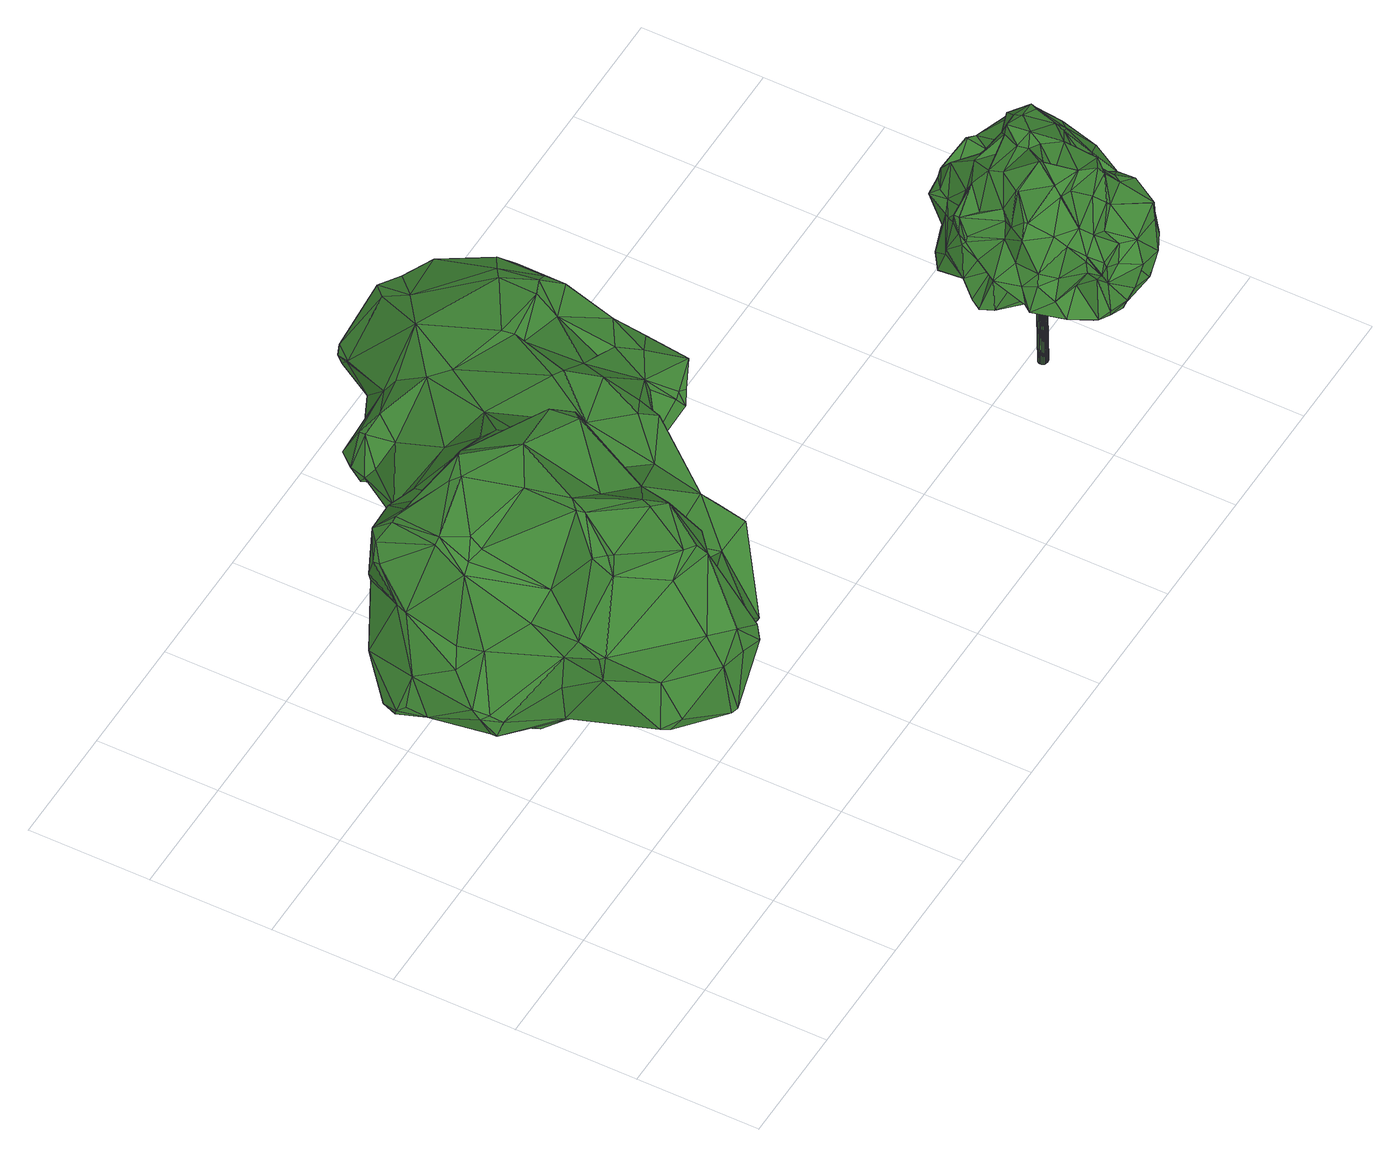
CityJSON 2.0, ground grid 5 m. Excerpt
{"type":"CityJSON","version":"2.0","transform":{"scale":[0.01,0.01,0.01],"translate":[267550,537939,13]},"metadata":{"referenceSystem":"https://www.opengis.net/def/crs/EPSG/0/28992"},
"CityObjects":{
"tree1":{"type":"SolitaryVegetationObject","attributes":{"gtid":204,"crown_width_m":18.27,"crown_median_z":22.42,"crown_r50_m":0.449,"crown_porosity":0.833,"trunk_H_m":8.9,"trunk_DBH_m":1.13,"trunk_radius_m":0.564,"trunk_base_height_m":13.52,"original_gtid":"204"},"geometry":[{"type":"Solid","lod":"3","boundaries":[[[[0,1,2]],[[3,4,5]],[[6,7,8]],[[9,10,11]],[[12,13,14]],[[15,16,17]],[[1,18,2]],[[19,1,20]],[[21,22,23]],[[24,25,26]],[[27,28,29]],[[11,10,30]],[[31,32,33]],[[34,35,36]],[[37,38,39]],[[39,38,40]],[[41,42,43]],[[18,1,19]],[[44,45,46]],[[47,48,49]],[[50,20,0]],[[50,51,20]],[[52,44,53]],[[54,55,53]],[[52,53,55]],[[52,55,0]],[[0,55,54]],[[34,56,15]],[[41,57,58]],[[36,35,59]],[[60,28,61]],[[62,63,64]],[[65,66,67]],[[68,69,70]],[[7,71,72]],[[21,14,22]],[[73,74,58]],[[73,58,57]],[[75,66,76]],[[73,77,56]],[[78,79,80]],[[6,81,7]],[[14,13,22]],[[82,83,84]],[[85,59,35]],[[86,65,67]],[[51,87,20]],[[82,20,87]],[[52,88,89]],[[0,54,50]],[[90,91,92]],[[93,94,95]],[[96,45,89]],[[44,89,45]],[[88,18,97]],[[16,56,98]],[[54,53,46]],[[99,100,101]],[[100,99,49]],[[96,89,102]],[[89,44,52]],[[46,53,44]],[[103,104,39]],[[105,106,82]],[[46,45,93]],[[107,108,109]],[[108,110,109]],[[93,45,96]],[[111,112,98]],[[89,88,102]],[[88,113,102]],[[1,0,20]],[[114,115,116]],[[117,116,115]],[[30,118,119]],[[77,120,98]],[[121,42,122]],[[123,12,124]],[[125,64,126]],[[75,67,66]],[[127,67,75]],[[21,67,127]],[[128,129,130]],[[131,129,128]],[[132,25,24]],[[133,25,132]],[[127,14,21]],[[3,117,4]],[[99,134,49]],[[63,135,136]],[[63,62,135]],[[11,137,9]],[[36,56,34]],[[138,31,139]],[[12,14,140]],[[63,141,64]],[[142,143,144]],[[145,11,111]],[[146,145,111]],[[47,147,139]],[[148,133,149]],[[150,151,152]],[[23,153,21]],[[65,76,66]],[[90,154,155]],[[75,76,31]],[[156,157,158]],[[75,31,138]],[[75,138,127]],[[12,157,13]],[[140,124,12]],[[100,49,48]],[[159,81,6]],[[160,161,162]],[[160,162,138]],[[51,163,87]],[[164,165,166]],[[23,22,13]],[[40,167,168]],[[99,169,134]],[[74,36,59]],[[111,119,170]],[[171,80,172]],[[122,173,85]],[[174,175,176]],[[85,173,41]],[[145,137,11]],[[177,178,179]],[[180,181,182]],[[161,124,140]],[[161,123,124]],[[121,100,48]],[[110,183,184]],[[72,8,7]],[[143,185,114]],[[186,175,187]],[[188,175,186]],[[157,123,158]],[[157,12,123]],[[188,176,175]],[[149,133,189]],[[149,189,69]],[[190,174,188]],[[174,176,188]],[[171,191,182]],[[192,193,155]],[[46,93,95]],[[35,194,85]],[[164,80,79]],[[0,195,52]],[[161,196,123]],[[197,198,142]],[[199,198,197]],[[200,87,163]],[[201,202,203]],[[204,205,206]],[[73,56,74]],[[118,207,208]],[[118,208,170]],[[58,74,59]],[[209,210,211]],[[198,143,142]],[[8,72,212]],[[213,214,149]],[[74,56,36]],[[181,180,78]],[[77,73,57]],[[17,215,159]],[[216,203,202]],[[186,202,188]],[[201,188,202]],[[136,41,43]],[[6,217,218]],[[136,43,139]],[[31,219,32]],[[194,121,122]],[[194,122,85]],[[149,220,148]],[[190,188,201]],[[19,84,221]],[[20,84,19]],[[21,153,67]],[[29,60,222]],[[29,28,60]],[[223,210,209]],[[184,224,71]],[[111,98,146]],[[29,94,103]],[[69,213,149]],[[33,141,63]],[[63,136,33]],[[100,212,101]],[[225,186,152]],[[226,141,219]],[[223,172,166]],[[223,209,172]],[[111,11,30]],[[222,60,94]],[[227,196,190]],[[28,228,61]],[[229,230,231]],[[105,200,232]],[[69,189,233]],[[19,97,18]],[[102,113,234]],[[235,236,237]],[[238,154,239]],[[51,240,163]],[[204,95,94]],[[204,94,60]],[[199,241,198]],[[9,115,114]],[[145,146,242]],[[58,59,85]],[[58,85,41]],[[138,162,127]],[[8,212,243]],[[100,121,212]],[[137,117,9]],[[141,32,219]],[[76,65,226]],[[244,160,47]],[[91,193,245]],[[29,103,27]],[[81,71,7]],[[102,199,96]],[[221,246,19]],[[97,19,246]],[[187,151,150]],[[4,86,247]],[[5,247,86]],[[51,206,248]],[[50,206,51]],[[106,105,249]],[[83,106,192]],[[170,119,118]],[[28,167,250]],[[28,250,228]],[[169,99,184]],[[48,42,121]],[[50,54,206]],[[134,244,49]],[[251,232,200]],[[252,253,211]],[[196,134,169]],[[196,161,134]],[[227,158,254]],[[238,83,192]],[[143,114,144]],[[80,182,78]],[[182,181,78]],[[171,255,191]],[[40,38,167]],[[207,256,113]],[[104,103,94]],[[139,31,33]],[[33,136,139]],[[33,32,141]],[[155,193,90]],[[91,90,193]],[[5,4,247]],[[125,126,117]],[[125,117,137]],[[65,117,126]],[[190,196,174]],[[234,113,256]],[[15,217,34]],[[49,244,47]],[[81,109,71]],[[171,172,257]],[[82,84,20]],[[48,47,42]],[[72,71,224]],[[88,97,113]],[[218,17,159]],[[15,17,218]],[[258,178,259]],[[41,260,57]],[[255,261,191]],[[212,72,224]],[[212,224,101]],[[6,35,217]],[[34,217,35]],[[96,197,93]],[[94,93,197]],[[43,42,47]],[[43,47,139]],[[262,68,70]],[[196,169,174]],[[260,263,57]],[[142,264,197]],[[186,187,150]],[[140,162,161]],[[155,238,192]],[[39,40,27]],[[204,46,95]],[[46,204,54]],[[206,54,204]],[[265,266,262]],[[71,109,110]],[[222,94,29]],[[104,197,264]],[[104,94,197]],[[113,267,207]],[[239,207,267]],[[133,268,26]],[[148,268,133]],[[233,156,227]],[[262,233,227]],[[269,17,16]],[[56,77,98]],[[245,215,92]],[[35,6,194]],[[26,268,5]],[[186,225,202]],[[101,184,99]],[[257,270,271]],[[185,256,118]],[[262,266,272]],[[201,203,190]],[[262,272,271]],[[150,152,186]],[[238,267,113]],[[239,267,238]],[[182,191,261]],[[39,142,144]],[[118,256,207]],[[154,238,155]],[[142,104,264]],[[39,104,142]],[[273,252,230]],[[84,83,274]],[[190,203,265]],[[190,265,227]],[[27,168,28]],[[167,28,168]],[[105,82,87]],[[260,135,263]],[[271,272,275]],[[271,275,257]],[[248,206,205]],[[248,205,61]],[[184,71,110]],[[27,103,39]],[[40,168,27]],[[220,149,273]],[[273,149,214]],[[273,276,220]],[[273,230,276]],[[276,148,220]],[[202,225,216]],[[213,273,214]],[[213,253,273]],[[211,277,209]],[[278,151,108]],[[268,276,3]],[[3,279,268]],[[268,148,276]],[[65,86,4]],[[145,242,62]],[[64,145,62]],[[123,254,158]],[[279,5,268]],[[3,5,279]],[[229,231,144]],[[280,281,223]],[[251,281,280]],[[208,128,130]],[[208,130,282]],[[114,229,144]],[[60,205,204]],[[184,101,224]],[[271,277,283]],[[82,106,83]],[[42,41,173]],[[211,210,250]],[[179,278,284]],[[211,167,38]],[[272,266,225]],[[126,64,141]],[[140,14,162]],[[77,57,120]],[[107,284,278]],[[111,30,119]],[[193,258,259]],[[285,232,251]],[[193,259,245]],[[246,221,274]],[[221,84,274]],[[156,158,227]],[[30,114,118]],[[185,118,114]],[[30,10,114]],[[9,114,10]],[[276,116,117]],[[253,277,211]],[[213,277,253]],[[252,39,231]],[[252,231,230]],[[179,178,236]],[[113,246,238]],[[13,157,24]],[[13,24,23]],[[83,238,274]],[[69,68,213]],[[39,144,231]],[[211,250,167]],[[42,173,122]],[[242,146,120]],[[88,195,18]],[[280,223,165]],[[280,165,251]],[[136,260,41]],[[135,260,136]],[[145,64,125]],[[145,125,137]],[[126,141,226]],[[126,226,65]],[[14,127,162]],[[47,160,147]],[[278,272,151]],[[261,255,179]],[[278,179,255]],[[193,249,258]],[[98,112,16]],[[282,16,112]],[[285,258,249]],[[9,117,115]],[[233,70,69]],[[262,70,233]],[[139,147,138]],[[138,147,160]],[[134,160,244]],[[161,160,134]],[[37,39,252]],[[278,275,272]],[[255,275,278]],[[80,171,182]],[[60,61,205]],[[248,240,51]],[[250,210,281]],[[250,281,228]],[[131,92,129]],[[223,281,210]],[[234,199,102]],[[2,195,0]],[[16,130,269]],[[98,120,146]],[[52,195,88]],[[242,120,57]],[[233,132,156]],[[157,156,132]],[[189,133,132]],[[189,132,233]],[[113,97,246]],[[285,180,236]],[[255,171,257]],[[24,26,23]],[[199,234,241]],[[37,211,38]],[[153,23,26]],[[5,153,26]],[[26,25,133]],[[132,24,157]],[[130,92,215]],[[90,131,154]],[[284,177,179]],[[164,172,80]],[[283,213,68]],[[165,223,166]],[[239,154,131]],[[180,285,78]],[[246,274,238]],[[239,131,128]],[[6,218,159]],[[212,121,194]],[[212,194,243]],[[245,92,91]],[[239,128,207]],[[207,128,208]],[[18,195,2]],[[170,208,282]],[[130,129,92]],[[197,96,199]],[[172,164,166]],[[180,182,236]],[[236,182,261]],[[236,261,179]],[[62,263,135]],[[242,57,263]],[[242,263,62]],[[16,15,56]],[[218,217,15]],[[159,215,286]],[[177,286,215]],[[177,215,245]],[[259,177,245]],[[284,107,286]],[[284,286,177]],[[65,4,117]],[[67,153,5]],[[67,5,86]],[[3,276,117]],[[271,270,277]],[[281,287,228]],[[251,287,281]],[[105,87,200]],[[287,61,228]],[[200,287,251]],[[163,287,200]],[[90,92,131]],[[282,130,16]],[[285,165,78]],[[78,165,79]],[[79,165,164]],[[251,165,285]],[[282,112,170]],[[111,170,112]],[[272,225,152]],[[272,152,151]],[[276,230,116]],[[253,252,273]],[[229,116,230]],[[114,116,229]],[[196,227,254]],[[123,196,254]],[[8,194,6]],[[243,194,8]],[[37,252,211]],[[287,240,61]],[[61,240,248]],[[163,240,287]],[[257,275,255]],[[283,277,213]],[[216,265,203]],[[262,227,265]],[[265,216,266]],[[225,266,216]],[[159,286,81]],[[286,109,81]],[[107,109,286]],[[169,183,174]],[[184,183,169]],[[269,215,17]],[[130,215,269]],[[198,241,143]],[[235,258,285]],[[235,285,236]],[[76,226,219]],[[31,76,219]],[[259,178,177]],[[236,178,258]],[[278,108,107]],[[172,270,257]],[[235,237,258]],[[236,258,237]],[[232,249,105]],[[192,249,193]],[[285,249,232]],[[192,106,249]],[[172,209,270]],[[262,271,68]],[[271,283,68]],[[209,277,270]],[[110,108,183]],[[174,108,175]],[[174,183,108]],[[151,187,108]],[[187,175,108]],[[256,241,234]],[[256,185,241]],[[143,241,185]],[[288,289,290]],[[288,290,291]],[[291,290,292]],[[291,292,293]],[[290,289,294]],[[290,294,292]],[[292,294,295]],[[292,295,293]],[[294,289,296]],[[294,296,295]],[[295,296,297]],[[295,297,293]],[[296,289,298]],[[296,298,297]],[[297,298,299]],[[297,299,293]],[[298,289,300]],[[298,300,299]],[[299,300,301]],[[299,301,293]],[[300,289,302]],[[300,302,301]],[[301,302,303]],[[301,303,293]],[[302,289,304]],[[302,304,303]],[[303,304,305]],[[303,305,293]],[[304,289,306]],[[304,306,305]],[[305,306,307]],[[305,307,293]],[[306,289,308]],[[306,308,307]],[[307,308,309]],[[307,309,293]],[[308,289,310]],[[308,310,309]],[[309,310,311]],[[309,311,293]],[[310,289,312]],[[310,312,311]],[[311,312,313]],[[311,313,293]],[[312,289,314]],[[312,314,313]],[[313,314,315]],[[313,315,293]],[[314,289,316]],[[314,316,315]],[[315,316,317]],[[315,317,293]],[[316,289,318]],[[316,318,317]],[[317,318,319]],[[317,319,293]],[[318,289,320]],[[318,320,319]],[[319,320,321]],[[319,321,293]],[[320,289,322]],[[320,322,321]],[[321,322,323]],[[321,323,293]],[[322,289,324]],[[322,324,323]],[[323,324,325]],[[323,325,293]],[[324,289,326]],[[324,326,325]],[[325,326,327]],[[325,327,293]],[[326,289,328]],[[326,328,327]],[[327,328,329]],[[327,329,293]],[[328,289,330]],[[328,330,329]],[[329,330,331]],[[329,331,293]],[[330,289,332]],[[330,332,331]],[[331,332,333]],[[331,333,293]],[[332,289,334]],[[332,334,333]],[[333,334,335]],[[333,335,293]],[[334,289,336]],[[334,336,335]],[[335,336,337]],[[335,337,293]],[[336,289,288]],[[336,288,337]],[[337,288,291]],[[337,291,293]]]]}]},
"tree2":{"type":"SolitaryVegetationObject","attributes":{"gtid":349,"crown_width_m":7.93,"crown_median_z":21.12,"crown_r50_m":0.278,"crown_porosity":0.896,"trunk_H_m":7.52,"trunk_DBH_m":0.4,"trunk_radius_m":0.2,"trunk_base_height_m":13.6,"original_gtid":"350"},"geometry":[{"type":"Solid","lod":"3","boundaries":[[[[338,339,340]],[[341,342,343]],[[344,345,346]],[[347,348,349]],[[350,351,352]],[[353,354,355]],[[356,357,358]],[[359,360,361]],[[362,363,364]],[[365,366,367]],[[365,368,366]],[[369,370,371]],[[371,372,369]],[[373,374,375]],[[338,376,377]],[[378,379,380]],[[381,382,383]],[[384,385,386]],[[381,370,369]],[[387,388,389]],[[390,339,391]],[[392,370,381]],[[371,370,392]],[[393,371,392]],[[394,342,341]],[[394,341,395]],[[396,397,398]],[[399,400,396]],[[400,399,401]],[[402,403,404]],[[405,406,407]],[[405,408,406]],[[340,409,376]],[[410,376,409]],[[365,390,368]],[[397,411,412]],[[413,343,364]],[[414,415,372]],[[366,361,367]],[[416,417,378]],[[418,342,419]],[[420,421,422]],[[420,423,421]],[[424,372,425]],[[415,425,372]],[[426,427,428]],[[383,382,429]],[[430,420,431]],[[430,431,432]],[[433,432,431]],[[434,435,436]],[[437,438,439]],[[379,440,380]],[[441,442,443]],[[369,444,381]],[[445,446,447]],[[448,426,428]],[[449,450,451]],[[452,453,454]],[[455,456,457]],[[458,456,455]],[[373,459,457]],[[460,459,373]],[[340,376,338]],[[461,462,463]],[[410,449,376]],[[351,428,352]],[[464,465,419]],[[466,425,415]],[[445,467,468]],[[399,398,469]],[[470,406,471]],[[411,472,454]],[[356,440,379]],[[473,474,475]],[[476,458,477]],[[398,397,478]],[[361,479,367]],[[413,364,480]],[[422,481,482]],[[422,482,420]],[[483,484,485]],[[486,487,461]],[[428,351,448]],[[390,391,368]],[[380,416,378]],[[488,382,489]],[[471,406,408]],[[467,407,406]],[[490,353,433]],[[393,491,492]],[[470,471,448]],[[493,494,495]],[[420,496,423]],[[497,498,499]],[[460,500,501]],[[502,501,500]],[[342,503,343]],[[428,427,504]],[[403,505,404]],[[371,393,492]],[[506,507,508]],[[501,502,479]],[[367,479,502]],[[509,376,510]],[[367,502,365]],[[382,381,498]],[[490,433,431]],[[369,424,444]],[[369,372,424]],[[511,512,343]],[[513,514,515]],[[448,485,470]],[[516,485,448]],[[517,435,377]],[[518,519,520]],[[521,472,522]],[[414,372,492]],[[371,492,372]],[[419,342,394]],[[523,355,354]],[[366,368,434]],[[524,525,416]],[[381,526,392]],[[527,479,528]],[[458,476,454]],[[412,478,397]],[[412,529,478]],[[345,344,421]],[[434,368,391]],[[344,346,530]],[[531,532,398]],[[533,447,473]],[[353,534,354]],[[509,377,376]],[[441,379,535]],[[378,535,379]],[[523,395,355]],[[433,355,395]],[[432,433,395]],[[357,356,441]],[[379,441,356]],[[433,353,355]],[[474,536,537]],[[538,482,481]],[[431,420,482]],[[492,491,529]],[[539,362,364]],[[377,509,517]],[[510,517,509]],[[412,514,529]],[[540,473,349]],[[436,366,434]],[[497,489,382]],[[432,395,541]],[[458,454,472]],[[395,523,394]],[[391,542,435]],[[413,543,343]],[[404,544,545]],[[404,545,402]],[[457,456,545]],[[511,503,506]],[[426,546,477]],[[400,522,472]],[[517,413,480]],[[414,492,529]],[[414,529,547]],[[408,548,549]],[[453,549,548]],[[498,497,382]],[[468,483,347]],[[391,435,434]],[[498,550,387]],[[388,424,537]],[[511,508,512]],[[551,505,462]],[[356,358,429]],[[469,357,401]],[[469,401,399]],[[416,525,417]],[[340,552,409]],[[548,515,453]],[[553,417,525]],[[360,348,483]],[[519,554,438]],[[437,519,438]],[[555,402,401]],[[386,486,556]],[[386,494,486]],[[557,440,356]],[[380,440,557]],[[557,416,380]],[[523,558,394]],[[523,354,558]],[[339,338,542]],[[445,466,559]],[[472,456,458]],[[424,560,537]],[[364,343,539]],[[561,465,562]],[[563,564,534]],[[423,496,451]],[[354,534,558]],[[538,563,565]],[[538,488,563]],[[564,558,534]],[[565,534,566]],[[565,563,534]],[[419,567,418]],[[418,567,568]],[[350,569,351]],[[350,527,569]],[[465,464,562]],[[570,571,540]],[[572,507,349]],[[573,561,562]],[[502,500,365]],[[551,373,457]],[[574,461,575]],[[544,404,551]],[[505,551,404]],[[533,475,424]],[[536,562,464]],[[382,488,576]],[[538,576,488]],[[570,567,465]],[[438,577,439]],[[551,457,544]],[[578,467,559]],[[445,559,467]],[[422,421,344]],[[579,557,576]],[[443,357,441]],[[429,358,383]],[[383,358,580]],[[349,507,540]],[[577,581,462]],[[418,503,342]],[[394,464,419]],[[366,436,480]],[[541,430,432]],[[563,489,499]],[[518,520,552]],[[582,515,514]],[[504,460,352]],[[350,352,460]],[[448,351,569]],[[361,366,363]],[[359,349,360]],[[366,480,363]],[[577,583,581]],[[373,581,583]],[[466,415,559]],[[528,479,360]],[[361,360,479]],[[362,361,363]],[[460,501,479]],[[480,364,363]],[[544,457,545]],[[365,518,390]],[[494,487,486]],[[519,365,554]],[[577,487,439]],[[386,584,495]],[[386,495,494]],[[482,538,565]],[[385,345,450]],[[385,450,585]],[[481,422,344]],[[571,474,473]],[[473,540,571]],[[497,499,489]],[[536,389,537]],[[517,543,413]],[[341,543,541]],[[468,467,484]],[[365,519,518]],[[576,429,382]],[[510,376,449]],[[437,520,519]],[[474,537,560]],[[478,491,393]],[[478,529,491]],[[586,479,350]],[[479,527,350]],[[543,341,343]],[[528,569,527]],[[343,503,511]],[[394,558,564]],[[409,495,584]],[[563,499,564]],[[388,537,389]],[[587,443,555]],[[587,357,443]],[[455,477,458]],[[465,567,419]],[[437,487,494]],[[439,487,437]],[[535,575,588]],[[425,466,533]],[[425,533,424]],[[408,405,548]],[[471,408,549]],[[453,452,549]],[[411,454,582]],[[453,582,454]],[[411,397,396]],[[472,411,396]],[[546,452,476]],[[493,495,520]],[[353,566,534]],[[464,564,499]],[[563,488,489]],[[524,589,481]],[[484,470,485]],[[358,590,580]],[[358,357,590]],[[587,555,401]],[[357,587,401]],[[396,400,472]],[[513,548,547]],[[341,541,395]],[[521,456,472]],[[468,446,445]],[[403,463,505]],[[444,424,591]],[[424,388,591]],[[436,435,480]],[[546,549,452]],[[578,559,592]],[[400,401,522]],[[396,398,399]],[[381,444,550]],[[381,550,498]],[[591,550,444]],[[571,570,474]],[[516,483,485]],[[520,495,552]],[[588,442,441]],[[455,459,504]],[[387,464,499]],[[389,464,387]],[[498,387,499]],[[564,464,394]],[[505,463,462]],[[588,461,463]],[[453,515,582]],[[593,510,594]],[[510,449,594]],[[359,572,349]],[[362,572,359]],[[595,568,507]],[[451,594,449]],[[593,594,451]],[[586,350,460]],[[586,460,479]],[[567,570,568]],[[568,570,540]],[[454,476,452]],[[361,596,359]],[[362,359,596]],[[362,596,361]],[[460,504,459]],[[578,407,467]],[[578,405,407]],[[377,542,338]],[[377,435,542]],[[579,589,557]],[[449,410,450]],[[585,450,410]],[[555,597,402]],[[557,356,429]],[[557,429,576]],[[533,466,447]],[[478,393,531]],[[392,531,393]],[[556,486,575]],[[574,575,486]],[[402,597,403]],[[373,551,581]],[[391,339,542]],[[595,507,506]],[[409,552,495]],[[375,374,554]],[[598,447,466]],[[445,447,598]],[[445,598,466]],[[450,423,451]],[[450,345,423]],[[557,589,416]],[[481,599,538]],[[518,552,339]],[[588,441,535]],[[410,409,585]],[[423,345,421]],[[524,416,589]],[[513,529,514]],[[535,417,575]],[[524,481,344]],[[576,538,599]],[[599,579,576]],[[600,553,525]],[[386,556,600]],[[599,589,579]],[[599,481,589]],[[409,584,585]],[[385,585,584]],[[386,385,584]],[[387,550,388]],[[591,388,550]],[[539,512,362]],[[473,446,347]],[[347,349,473]],[[554,365,375]],[[402,522,401]],[[347,446,468]],[[521,402,545]],[[473,447,446]],[[521,545,456]],[[570,465,561]],[[592,559,414]],[[556,575,417]],[[457,459,455]],[[593,517,510]],[[539,343,512]],[[480,435,517]],[[451,430,541]],[[430,496,420]],[[340,339,552]],[[451,496,430]],[[482,566,431]],[[565,566,482]],[[592,414,547]],[[582,514,411]],[[431,566,490]],[[490,566,353]],[[548,405,578]],[[592,547,578]],[[536,464,389]],[[548,578,547]],[[532,601,590]],[[568,540,507]],[[384,386,602]],[[602,386,600]],[[468,484,483]],[[560,475,474]],[[583,577,374]],[[583,374,373]],[[339,390,518]],[[406,484,467]],[[448,569,516]],[[543,517,593]],[[531,526,532]],[[398,532,469]],[[528,516,569]],[[462,581,551]],[[483,516,528]],[[483,528,360]],[[554,374,438]],[[347,483,348]],[[360,349,348]],[[424,475,560]],[[478,531,398]],[[392,526,531]],[[504,352,428]],[[556,417,553]],[[556,553,600]],[[535,378,417]],[[574,486,461]],[[471,603,448]],[[549,603,471]],[[448,603,426]],[[546,603,549]],[[426,603,546]],[[384,346,385]],[[513,547,529]],[[411,514,412]],[[604,381,383]],[[570,573,474]],[[561,573,570]],[[474,573,536]],[[521,522,402]],[[543,593,541]],[[593,451,541]],[[438,374,577]],[[461,605,462]],[[461,487,605]],[[577,605,487]],[[577,462,605]],[[573,562,536]],[[506,503,595]],[[503,418,595]],[[418,568,595]],[[473,475,533]],[[590,601,580]],[[484,406,470]],[[375,365,500]],[[588,575,461]],[[375,500,460]],[[373,375,460]],[[469,532,357]],[[590,357,532]],[[414,559,415]],[[476,477,546]],[[504,427,455]],[[463,403,442]],[[555,442,597]],[[443,442,555]],[[597,442,403]],[[463,442,588]],[[477,427,426]],[[477,455,427]],[[513,515,548]],[[602,600,530]],[[572,508,507]],[[511,506,508]],[[362,508,572]],[[508,362,512]],[[493,437,494]],[[384,602,530]],[[525,344,530]],[[524,344,525]],[[600,525,530]],[[493,520,437]],[[526,601,532]],[[580,601,383]],[[604,383,601]],[[381,601,526]],[[604,601,381]],[[385,346,345]],[[530,346,384]],[[606,607,608]],[[606,608,609]],[[609,608,610]],[[609,610,611]],[[608,607,612]],[[608,612,610]],[[610,612,613]],[[610,613,611]],[[612,607,614]],[[612,614,613]],[[613,614,615]],[[613,615,611]],[[614,607,616]],[[614,616,615]],[[615,616,617]],[[615,617,611]],[[616,607,618]],[[616,618,617]],[[617,618,619]],[[617,619,611]],[[618,607,620]],[[618,620,619]],[[619,620,621]],[[619,621,611]],[[620,607,622]],[[620,622,621]],[[621,622,623]],[[621,623,611]],[[622,607,624]],[[622,624,623]],[[623,624,625]],[[623,625,611]],[[624,607,626]],[[624,626,625]],[[625,626,627]],[[625,627,611]],[[626,607,628]],[[626,628,627]],[[627,628,629]],[[627,629,611]],[[628,607,630]],[[628,630,629]],[[629,630,631]],[[629,631,611]],[[630,607,632]],[[630,632,631]],[[631,632,633]],[[631,633,611]],[[632,607,634]],[[632,634,633]],[[633,634,635]],[[633,635,611]],[[634,607,636]],[[634,636,635]],[[635,636,637]],[[635,637,611]],[[636,607,638]],[[636,638,637]],[[637,638,639]],[[637,639,611]],[[638,607,640]],[[638,640,639]],[[639,640,641]],[[639,641,611]],[[640,607,642]],[[640,642,641]],[[641,642,643]],[[641,643,611]],[[642,607,644]],[[642,644,643]],[[643,644,645]],[[643,645,611]],[[644,607,646]],[[644,646,645]],[[645,646,647]],[[645,647,611]],[[646,607,648]],[[646,648,647]],[[647,648,649]],[[647,649,611]],[[648,607,650]],[[648,650,649]],[[649,650,651]],[[649,651,611]],[[650,607,652]],[[650,652,651]],[[651,652,653]],[[651,653,611]],[[652,607,654]],[[652,654,653]],[[653,654,655]],[[653,655,611]],[[654,607,606]],[[654,606,655]],[[655,606,609]],[[655,609,611]]]]}]}
},
"vertices":[
[1648,2228,799],[1614,2271,810],[1644,2246,1043],[1005,704,1100],[949,581,1270],[899,479,1063],[170,1477,905],[85,1368,761],[55,1298,787],[1054,1122,1515],[1030,1171,1512],[991,1195,1553],[680,271,729],[708,263,730],[625,274,1021],[571,1611,1149],[605,1639,1174],[607,1640,1102],[1620,2253,1059],[1421,2297,909],[1549,2277,760],[698,259,1161],[719,246,1031],[811,230,1011],[807,293,779],[999,370,829],[982,365,894],[1933,1148,959],[1984,1320,762],[1940,1329,978],[972,1326,1391],[450,629,1476],[509,684,1501],[474,728,1495],[256,1525,1199],[181,1368,1193],[211,1480,1328],[1703,1180,995],[1771,1110,916],[1696,1196,1044],[1799,1115,928],[255,1131,1399],[193,1015,1120],[303,885,1231],[1881,1907,1142],[1862,1699,1170],[1935,1856,1085],[273,732,1162],[70,924,944],[87,876,917],[1712,2080,695],[1694,2045,672],[1838,2141,1051],[1897,2071,1006],[1881,2066,913],[1882,2109,1000],[307,1538,1387],[294,1255,1500],[276,1262,1473],[205,1452,1339],[1961,1384,821],[1908,1640,614],[612,1085,1550],[584,855,1579],[625,897,1582],[851,624,1487],[754,457,1443],[792,432,1378],[1083,729,748],[1281,690,595],[1052,677,720],[327,1276,800],[57,1303,768],[323,1465,1441],[251,1493,1389],[611,473,1386],[701,480,1458],[350,1466,1445],[1081,1498,485],[1103,1462,481],[1076,1350,460],[300,1436,782],[1359,2063,824],[1297,2113,855],[1373,2260,876],[169,1323,1186],[932,536,1311],[1519,1943,787],[1577,2093,1131],[1802,1861,1180],[881,1947,953],[861,1896,926],[855,1876,959],[1898,1634,1128],[1900,1440,1048],[1906,1628,1102],[1805,1691,1207],[1561,2198,1083],[398,1455,1445],[70,892,852],[52,953,923],[82,925,838],[1751,1827,1200],[1838,1280,1024],[1771,1360,1061],[1335,1786,722],[1251,2001,835],[539,1242,822],[550,1123,564],[409,1273,801],[451,1189,789],[670,1379,1537],[607,1418,1343],[1408,1975,1198],[1252,1188,1240],[1005,1149,1222],[1255,909,1164],[1040,841,1284],[1129,1539,1225],[960,1392,1367],[520,1342,1538],[54,987,958],[132,1098,1036],[497,418,758],[436,384,813],[810,881,1440],[814,713,1496],[603,331,1174],[960,1809,1082],[885,1847,995],[661,1648,1115],[935,1919,1090],[1051,410,736],[1123,406,741],[329,758,773],[365,1122,1440],[411,863,1320],[1014,1082,1540],[310,581,1204],[298,685,1243],[459,351,860],[596,826,1572],[1539,1360,1190],[1405,1366,1276],[1472,1241,1244],[759,1171,1598],[627,1363,1567],[299,604,1193],[1342,583,952],[1394,651,828],[657,1125,458],[660,1129,480],[688,1087,465],[847,260,1044],[943,1948,1081],[936,2012,948],[863,475,854],[755,286,679],[698,526,875],[522,1623,863],[330,602,1056],[408,412,824],[448,433,1020],[1804,1751,637],[1140,1418,512],[1194,1442,611],[1169,1355,536],[1802,1087,865],[1837,1105,908],[317,785,752],[924,1440,1337],[1015,1341,537],[1155,1330,521],[177,1121,1107],[463,1015,476],[559,1064,425],[503,992,436],[729,1591,1059],[983,1661,963],[892,1426,938],[1054,1494,558],[1055,1497,504],[995,1464,504],[350,891,808],[189,975,776],[1385,1402,1251],[657,1030,423],[599,1115,427],[527,969,422],[1215,583,639],[607,836,499],[1004,1370,543],[1018,1982,858],[999,1951,856],[100,1258,948],[1702,2198,1059],[408,741,716],[1746,1583,1126],[1538,1603,1181],[1742,1665,1207],[1436,1734,695],[626,858,485],[686,993,447],[655,877,487],[1899,1721,829],[1911,1659,662],[1900,1791,719],[1224,1828,1170],[948,1599,1179],[1422,1142,683],[1457,1197,714],[1472,1138,737],[56,1169,819],[1376,764,744],[1392,704,815],[634,1648,1102],[713,988,470],[262,1520,1166],[504,1511,971],[539,676,1480],[1333,693,995],[1380,2280,903],[1944,1360,973],[1431,1226,707],[103,1127,803],[707,1048,469],[794,670,1499],[770,752,759],[1775,1488,610],[1406,1062,1209],[1451,1000,1188],[1497,1106,1170],[1318,1755,708],[1043,638,708],[1520,1688,1211],[1235,1462,893],[1004,1454,658],[1038,1405,838],[1189,1984,1046],[1032,1914,1110],[1836,1771,610],[1534,1639,1204],[547,1308,1554],[59,1260,823],[285,747,981],[881,1833,932],[1349,2221,930],[942,544,1293],[1850,1789,608],[1182,1917,847],[1656,1340,802],[1419,1659,665],[1491,1046,1115],[1339,954,842],[587,627,924],[1019,1329,658],[1281,1753,1196],[1066,1296,651],[1085,1726,933],[962,1744,939],[292,1136,1433],[997,1425,653],[961,811,772],[371,1172,1475],[1710,1398,1052],[763,900,628],[774,940,659],[1217,1948,1095],[1184,594,938],[629,1650,1129],[1304,1162,717],[1178,1052,789],[788,1011,751],[1346,796,936],[1346,2225,926],[953,1127,923],[1276,731,1081],[1332,1031,746],[726,1157,838],[1035,646,962],[1313,1309,755],[1579,1364,777],[688,1579,1216],[1200,834,876],[614,1457,975],[1280,1708,716],[548,1589,879],[1724,1557,637],[1031,1244,51],[975,1245,52],[1030,1258,51],[1053,1221,940],[1051,1236,941],[996,1222,942],[1024,1272,51],[1046,1249,941],[1016,1284,52],[1037,1261,942],[1004,1293,52],[1026,1271,942],[991,1299,53],[1012,1277,943],[976,1301,53],[998,1279,943],[962,1300,54],[983,1277,943],[948,1295,54],[969,1272,944],[936,1286,54],[957,1263,944],[927,1274,54],[948,1252,944],[921,1261,54],[942,1239,943],[919,1246,53],[940,1224,943],[920,1232,53],[941,1209,943],[925,1218,52],[947,1195,942],[934,1206,52],[955,1184,942],[946,1197,51],[967,1174,941],[959,1191,51],[980,1168,941],[974,1189,51],[995,1166,940],[988,1190,50],[1010,1168,940],[1002,1195,50],[1023,1173,940],[1014,1204,50],[1035,1182,940],[1023,1216,50],[1044,1193,940],[1029,1229,50],[1050,1207,940],
[3172,805,670],[3054,763,669],[3167,797,683],[3371,652,596],[3389,504,621],[3320,587,614],[3444,814,891],[3412,836,897],[3411,833,898],[3128,247,619],[3114,249,603],[3153,341,589],[2943,331,752],[2901,291,744],[2916,318,755],[3589,702,629],[3551,610,630],[3537,623,619],[3478,507,1083],[3374,413,1134],[3491,478,1046],[3165,366,603],[3040,359,629],[3012,440,588],[3187,468,584],[3088,491,654],[3206,587,637],[2938,584,733],[3023,572,685],[2927,546,674],[2991,718,654],[3489,164,893],[3486,172,935],[3396,53,938],[3427,53,796],[2998,448,956],[2961,587,901],[2952,533,845],[3181,806,673],[3188,808,641],[3394,632,1139],[3406,601,1145],[3499,618,1106],[3545,291,880],[3637,428,860],[3536,389,938],[3277,805,860],[3251,852,879],[3226,797,961],[3514,337,729],[3480,258,779],[3484,330,734],[2991,719,657],[3038,743,651],[3478,179,969],[3388,52,991],[3478,547,636],[3487,623,616],[3277,242,1029],[3287,190,1013],[3326,221,1112],[3306,237,1151],[3213,297,1087],[3259,291,1153],[3157,330,1151],[3182,408,1211],[3097,448,1114],[3154,31,705],[3074,55,691],[3143,41,670],[3040,36,752],[3164,851,828],[3214,838,828],[3145,164,989],[3215,159,947],[3210,654,633],[3359,18,782],[3390,41,752],[3446,690,1073],[3357,661,1068],[3273,448,521],[3402,478,622],[3535,757,811],[3445,815,888],[3512,778,882],[3429,784,876],[3415,141,749],[3401,58,742],[2944,210,799],[2938,279,848],[2899,290,746],[3564,512,976],[3496,785,677],[3545,755,684],[3511,762,640],[3561,736,606],[3023,714,640],[3109,737,664],[3098,665,644],[3005,663,923],[2970,621,917],[2975,643,1001],[3485,591,1108],[3329,528,1170],[3266,498,1154],[3307,474,1151],[3495,222,808],[3215,98,651],[3231,189,660],[3284,129,657],[2943,161,736],[3239,789,785],[3311,806,821],[3370,775,717],[3037,70,922],[3039,69,923],[3061,146,962],[2956,286,897],[3048,273,1011],[2954,351,1038],[3053,222,980],[2959,380,901],[2899,438,832],[3147,596,1099],[3066,492,1028],[3146,537,1123],[3430,440,649],[3403,348,577],[3324,35,666],[3163,57,648],[3151,189,685],[3376,278,1118],[3007,86,709],[3001,63,729],[3114,207,1030],[3254,221,652],[3334,301,623],[3299,228,743],[3050,142,946],[3011,232,849],[3305,185,988],[2918,444,658],[3152,637,634],[3549,743,936],[3545,743,818],[3076,212,600],[3080,143,682],[3061,191,651],[3201,686,1053],[3124,653,1021],[3582,541,874],[3580,480,817],[3591,712,630],[3370,45,1009],[3376,40,922],[3093,669,911],[3139,684,958],[3150,767,857],[3467,754,731],[3600,436,804],[3563,380,758],[3536,468,741],[2958,480,808],[2880,485,677],[2905,529,682],[3279,477,498],[2933,340,823],[3098,455,1112],[3274,441,471],[3257,410,555],[3235,461,559],[3200,805,644],[3251,776,630],[3277,480,498],[3230,473,563],[3169,77,862],[3209,96,918],[3098,84,902],[3051,211,668],[3224,760,606],[3002,691,744],[2979,677,798],[3095,734,826],[3150,302,1110],[3151,301,1112],[3512,614,618],[3518,714,970],[3412,692,952],[3434,239,992],[2994,361,725],[3039,358,632],[3262,50,914],[3406,751,888],[3416,208,989],[3386,285,1061],[3323,128,716],[3560,627,695],[3314,615,1175],[3388,353,597],[3427,287,754],[3567,674,864],[3230,561,634],[3244,371,591],[3386,682,595],[3056,763,666],[3347,656,598],[3001,368,1082],[3005,357,1078],[3035,127,912],[3233,11,830],[3095,79,826],[3039,91,891],[3507,289,785],[3001,423,1026],[3114,755,814],[3336,648,1058],[2954,597,888],[3204,405,1189],[3258,686,1039],[3520,614,1073],[3562,572,652],[3322,34,669],[3383,278,752],[3404,337,568],[3404,346,579],[3546,619,815],[3519,513,678],[3562,668,812],[3556,661,707],[3370,362,592],[3259,409,557],[2969,266,735],[3379,333,575],[3332,301,620],[3232,408,578],[3405,336,571],[3262,629,1061],[3300,615,1135],[3596,545,964],[2975,621,1000],[3205,29,725],[3528,594,970],[3472,396,988],[3053,476,984],[3093,91,928],[2979,591,912],[3173,809,863],[3231,852,850],[2997,396,777],[3223,370,1142],[3261,543,1148],[3521,712,969],[3431,398,1020],[3494,226,802],[3258,51,774],[3307,757,652],[3307,760,652],[3275,440,474],[3096,464,662],[3184,408,1211],[3232,102,659],[3545,693,906],[3290,663,945],[3412,310,995],[3329,738,852],[3039,176,816],[3488,346,868],[3065,588,961],[3295,445,61],[3275,445,60],[3294,450,61],[3271,443,812],[3270,448,812],[3251,442,812],[3292,455,61],[3268,453,812],[3289,459,60],[3265,457,812],[3285,462,60],[3261,460,812],[3280,464,60],[3256,462,812],[3275,465,60],[3251,462,812],[3270,464,60],[3245,462,812],[3265,462,60],[3241,460,811],[3261,459,59],[3237,457,811],[3258,455,59],[3233,452,811],[3256,450,59],[3231,448,811],[3255,445,59],[3231,442,811],[3256,440,59],[3231,437,811],[3258,435,59],[3233,432,811],[3261,431,59],[3237,428,811],[3265,428,60],[3241,425,811],[3270,426,60],[3246,423,811],[3275,425,60],[3251,422,812],[3280,426,60],[3256,423,812],[3285,428,60],[3261,425,812],[3289,431,60],[3265,428,812],[3292,435,60],[3268,433,812],[3294,440,61],[3270,437,812]
]}
